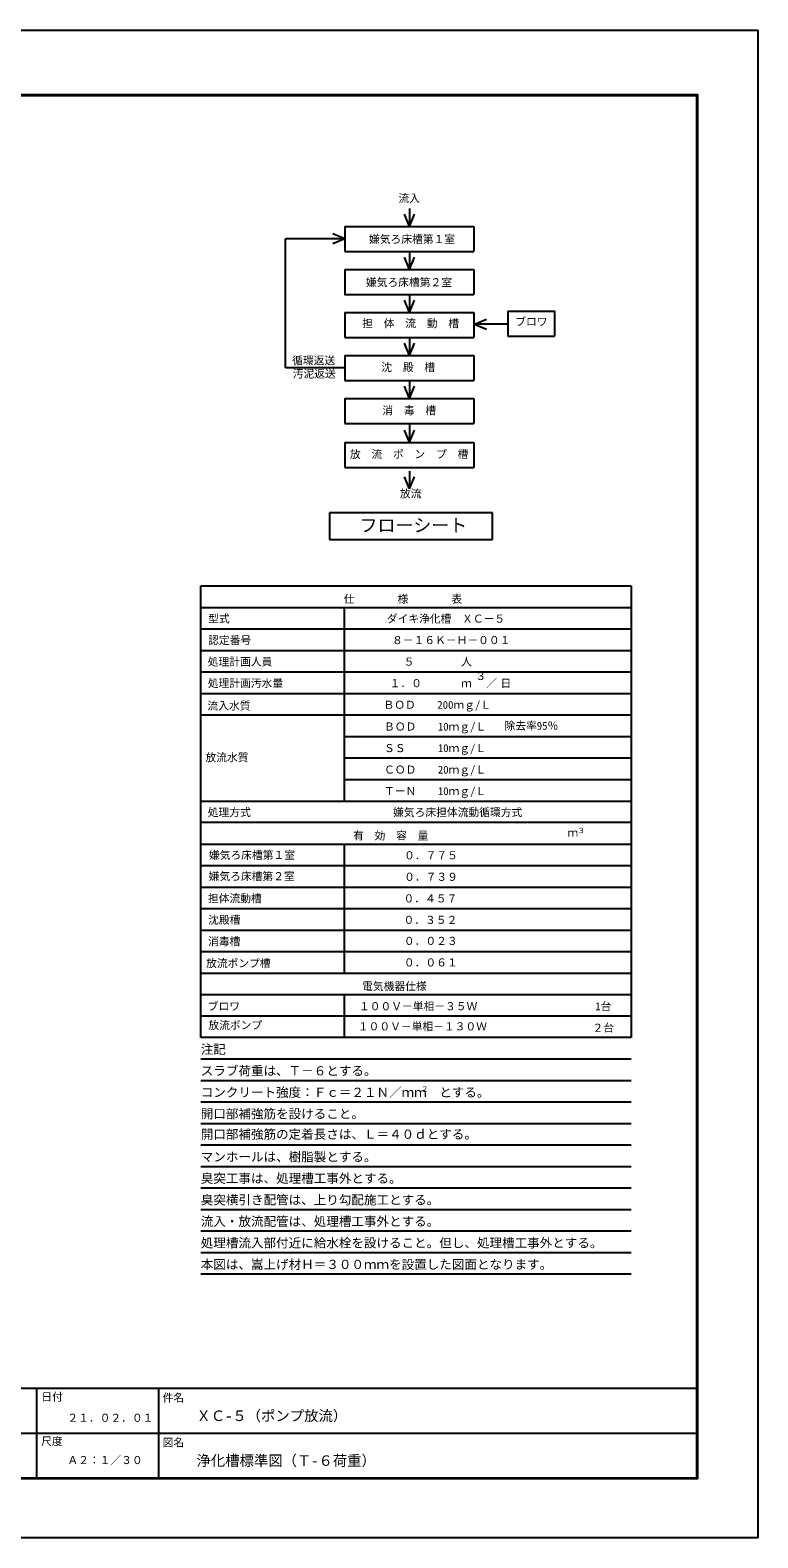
# Model space of a CAD drawing. Units: millimetres, scale not verified. Extents: x -8910 to 8910, y -6308 to 6308.
# Drawn here: x 2824 to 8910, y -6308 to 6308 of the extents above; entities that cross this region are included whole.
import ezdxf
from ezdxf.enums import TextEntityAlignment as Align

# ---------------------------------------------------------------- set-up
doc = ezdxf.new("R2010")
doc.units = ezdxf.units.MM
doc.header["$LTSCALE"] = 30
for name, color, linetype, lineweight in [('0-0_水管', 4, 'Continuous', 25), ('0-B_文字', 7, 'Continuous', 25), ('0-C_図面枠', 7, 'Continuous', 25), ('0-D_Axis_waku', 7, 'Continuous', 25)]:
    doc.layers.add(name, color=color, linetype=linetype, lineweight=lineweight)
doc.styles.add('ＭＳ ゴシック', font='')
doc.styles.get('ＭＳ ゴシック').set_extended_font_data('MS Gothic')

msp = doc.modelspace()

# ---------------------------------------------------------------- linework, layer by layer
at = {"layer": '0-0_水管', "color": 3}
for p, q in [((4250.54, 1657.71), (7850.54, 1657.71)), ((4250.54, -2122.3), (4250.54, 1657.71)), ((7850.54, 1657.71), (7850.54, -2122.3)), ((4250.54, 1477.71), (7850.54, 1477.71)), ((5450.54, 1477.71), (5450.54, -142.3)), ((4250.54, 1297.71), (7850.54, 1297.71)), ((4250.54, 1117.71), (7850.54, 1117.71)), ((4250.54, 937.71), (7850.54, 937.71)), ((4250.54, 757.71), (7850.54, 757.71)), ((4250.53, 577.71), (7850.54, 577.71)), ((5450.54, 397.71), (7850.54, 397.71)), ((5450.54, 217.71), (7850.54, 217.71)), ((5450.54, 37.7), (7850.54, 37.7)), ((4250.53, -142.3), (7850.54, -142.3)), ((7850.53, -322.3), (4250.53, -322.3)), ((4250.53, -502.3), (7850.53, -502.3)), ((5450.53, -502.3), (5450.53, -1582.3)), ((4250.53, -682.3), (7850.53, -682.3)), ((4250.53, -862.3), (7850.53, -862.3)), ((4250.53, -1042.3), (7850.53, -1042.3)), ((4250.53, -1222.3), (7850.53, -1222.3)), ((4250.53, -1402.3), (7850.53, -1402.3)), ((4250.53, -1582.3), (7850.53, -1582.3)), ((4250.53, -1762.3), (7850.53, -1762.3)), ((5450.53, -1762.3), (5450.53, -2122.3)), ((7850.53, -1942.3), (4250.53, -1942.3)), ((7850.53, -2122.3), (4250.53, -2122.3)), ((7850.53, -2302.3), (4250.53, -2302.3)), ((7850.53, -2482.3), (4250.53, -2482.3)), ((7850.53, -2662.3), (4250.53, -2662.3)), ((7850.53, -2842.3), (4250.53, -2842.3)), ((7850.53, -3022.31), (4250.53, -3022.31)), ((7850.53, -3022.31), (4250.53, -3022.31)), ((7850.53, -3202.31), (4250.53, -3202.31)), ((7850.53, -3382.31), (4250.53, -3382.31)), ((7850.53, -3562.31), (4250.53, -3562.31)), ((7850.53, -3742.31), (4250.53, -3742.31)), ((7850.53, -3922.31), (4250.53, -3922.31)), ((7850.53, -4102.31), (4250.53, -4102.31))]:
    msp.add_line(p, q, dxfattribs=at)
at = {"layer": '0-B_文字'}
for p, q in [((5995.69, 4815.68), (5995.69, 4665.68)), ((5995.69, 4665.68), (5954.48, 4767.48)), ((5995.69, 4665.68), (6036.9, 4767.48)), ((4959.19, 3481.16), (4959.19, 4561.13)), ((5455.69, 4561.13), (4959.19, 4561.13)), ((5455.69, 4561.13), (5353.9, 4602.34)), ((5455.69, 4561.13), (5353.9, 4519.92)), ((5455.69, 4665.68), (5455.69, 4456.58)), ((5455.69, 4665.68), (6535.69, 4665.68)), ((6535.69, 4665.68), (6535.69, 4456.96)), ((5455.69, 4455.69), (6535.69, 4455.69)), ((5995.69, 4455.69), (5995.69, 4305.69)), ((5455.69, 4305.69), (6535.69, 4305.69)), ((5995.69, 4305.69), (5954.48, 4407.48)), ((5995.69, 4305.69), (6036.91, 4407.48)), ((6535.69, 4305.69), (6535.69, 4095.7)), ((5995.69, 3945.7), (5954.48, 4047.49)), ((5995.69, 4095.7), (5995.69, 3945.7)), ((5995.69, 3945.7), (6036.91, 4047.49)), ((5455.69, 3945.7), (5455.69, 3736.6)), ((5455.69, 3945.7), (6535.69, 3945.7)), ((6535.69, 3945.7), (6535.69, 3736.98)), ((6817.95, 3956.26), (6817.95, 3747.16)), ((6539.17, 3848.07), (6640.96, 3889.28)), ((6539.17, 3848.07), (6640.96, 3806.85)), ((6817.95, 3848.07), (6539.17, 3848.07)), ((5455.69, 3735.7), (6535.69, 3735.7)), ((5995.69, 3585.71), (5954.48, 3687.49)), ((5995.69, 3735.7), (5995.69, 3585.71)), ((5995.69, 3585.71), (6036.91, 3687.49)), ((6817.95, 3746.27), (7210.2, 3746.27)), ((5455.69, 3585.71), (5455.69, 3376.6)), ((5455.69, 3585.71), (6535.69, 3585.71)), ((6535.69, 3585.71), (6535.69, 3376.99)), ((5455.69, 3481.16), (4959.19, 3481.16)), ((5455.69, 3375.71), (6535.69, 3375.71)), ((5995.69, 3226.61), (5954.48, 3328.39)), ((5995.69, 3376.6), (5995.69, 3226.61)), ((5995.69, 3226.61), (6036.91, 3328.39)), ((5455.69, 3225.72), (5455.69, 3016.61)), ((5455.69, 3225.72), (6535.69, 3225.72)), ((6535.69, 3225.72), (6535.69, 3017)), ((5455.69, 3015.72), (6535.69, 3015.72)), ((5995.69, 2859.1), (5954.48, 2960.89)), ((5995.69, 3009.1), (5995.69, 2859.1)), ((5995.69, 2859.1), (6036.91, 2960.89)), ((5455.69, 2858.21), (5455.69, 2649.11)), ((5455.69, 2858.21), (6535.69, 2858.21)), ((6535.69, 2858.21), (6535.69, 2649.49)), ((5455.69, 2648.22), (6535.69, 2648.22)), ((5995.69, 2468.83), (5954.48, 2570.62)), ((5995.69, 2618.83), (5995.69, 2468.83)), ((5995.69, 2468.83), (6036.91, 2570.62)), ((5327.18, 2269.91), (5327.18, 2044.43)), ((6690.3, 2269.91), (5327.18, 2269.91)), ((6690.3, 2044.43), (6690.3, 2269.91)), ((5327.18, 2044.43), (6690.3, 2044.43))]:
    msp.add_line(p, q, dxfattribs=at)
for points in [[(5455.69, 4305.69), (5455.69, 4095.7), (6535.69, 4095.7)], [(6817.95, 3956.26), (7210.2, 3956.26), (7210.2, 3746.27)]]:
    msp.add_lwpolyline(points, dxfattribs=at)
at = {"layer": '0-C_図面枠'}
msp.add_lwpolyline([(-8910, -6307.5), (-8910, 6307.5), (8910, 6307.5), (8910, -6307.5)], close=True, dxfattribs=at)
at = {"layer": '0-D_Axis_waku'}
for p, q in [((-7778.4, 5769.9), (8408.4, 5769.9)), ((-7777.8, 5769.3), (8407.8, 5769.3)), ((-7777.2, 5768.7), (8407.2, 5768.7)), ((-7776.6, 5768.1), (8406.6, 5768.1)), ((-7776, 5767.5), (8406, 5767.5)), ((-7775.4, 5766.9), (8405.4, 5766.9)), ((-7774.8, 5766.3), (8404.8, 5766.3)), ((-7774.2, 5765.7), (8404.2, 5765.7)), ((-7773.6, 5765.1), (8403.6, 5765.1)), ((-7773, 5764.5), (8403, 5764.5)), ((-7772.4, 5763.9), (8402.4, 5763.9)), ((-7771.8, 5763.3), (8401.8, 5763.3)), ((-7771.2, 5762.7), (8401.2, 5762.7)), ((-7770.6, 5762.1), (8400.6, 5762.1)), ((-7770, 5761.5), (8400, 5761.5)), ((8400, -5806.5), (8400, 5761.5)), ((8400.6, -5807.1), (8400.6, 5762.1)), ((8401.2, -5807.7), (8401.2, 5762.7)), ((8401.8, -5808.3), (8401.8, 5763.3)), ((8402.4, -5808.9), (8402.4, 5763.9)), ((8403, -5809.5), (8403, 5764.5)), ((8403.6, -5810.1), (8403.6, 5765.1)), ((8404.2, -5810.7), (8404.2, 5765.7)), ((8404.8, -5811.3), (8404.8, 5766.3)), ((8405.4, -5811.9), (8405.4, 5766.9)), ((8406, -5812.5), (8406, 5767.5)), ((8406.6, -5813.1), (8406.6, 5768.1)), ((8407.2, -5813.7), (8407.2, 5768.7)), ((8407.8, -5814.3), (8407.8, 5769.3)), ((8408.4, -5814.9), (8408.4, 5769.9)), ((-7770, -5056.5), (8400, -5056.5)), ((2879.99, -5806.5), (2879.99, -5056.5)), ((3900, -5806.5), (3900, -5056.5)), ((239.99, -5431.5), (8399.99, -5431.5)), ((8408.4, -5814.9), (-7778.4, -5814.9)), ((8407.8, -5814.3), (-7777.8, -5814.3)), ((8407.2, -5813.7), (-7777.2, -5813.7)), ((8406.6, -5813.1), (-7776.6, -5813.1)), ((8406, -5812.5), (-7776, -5812.5)), ((8405.4, -5811.9), (-7775.4, -5811.9)), ((8404.8, -5811.3), (-7774.8, -5811.3)), ((8404.2, -5810.7), (-7774.2, -5810.7)), ((8403.6, -5810.1), (-7773.6, -5810.1)), ((8403, -5809.5), (-7773, -5809.5)), ((8402.4, -5808.9), (-7772.4, -5808.9)), ((8401.8, -5808.3), (-7771.8, -5808.3)), ((8401.2, -5807.7), (-7771.2, -5807.7)), ((8400.6, -5807.1), (-7770.6, -5807.1)), ((-7770, -5806.5), (8400, -5806.5))]:
    msp.add_line(p, q, dxfattribs=at)

# ---------------------------------------------------------------- texts
at = {"layer": '0-0_水管', "style": 'ＭＳ ゴシック'}
for s, height, p in [('仕\u3000\u3000\u3000\u3000様\u3000\u3000\u3000\u3000表', 65.98, (5446.93, 1495.11)), ('型式', 65.98, (4312.34, 1330.11)), ('ダイキ浄化槽\u3000ＸＣ－５', 65.98, (5806.34, 1330.11)), ('認定番号', 65.98, (4312.34, 1150.11)), ('８－１６Ｋ－Ｈ－００１', 65.98, (5850.68, 1150.66)), ('処理計画人員\u3000', 65.98, (4309.34, 970.11)), ('５', 65.98, (5947.94, 970.11)), ('人', 65.98, (6427.94, 970.11)), ('処理計画汚水量', 65.98, (4309.34, 790.11)), ('３', 65.98, (6547.94, 850.11)), ('／', 65.98, (6637.94, 790.11)), ('１．０', 65.98, (5830.72, 790.11)), ('ｍ', 65.98, (6427.94, 790.11)), ('日', 65.98, (6757.94, 790.11)), ('流入水質', 65.98, (4306.05, 602)), ('ＢＯＤ\u3000\u3000200ｍｇ/Ｌ', 65.98, (5779.15, 609.27)), ('ＢＯＤ\u3000\u300010ｍｇ/Ｌ', 65.98, (5783.49, 427.12)), ('除去率95％', 65.98, (6791.21, 434.05)), ('放流水質', 65.98, (4289.23, 169.6)), ('ＳＳ\u3000\u3000\u300010ｍｇ/Ｌ', 65.98, (5783.49, 247.12)), ('ＣＯＤ\u3000\u300020ｍｇ/Ｌ', 65.98, (5783.49, 67.11)), ('ＴーＮ\u3000\u300010ｍｇ/Ｌ', 65.98, (5783.49, -112.89)), ('処理方式\u3000\u3000\u3000', 65.98, (4309.33, -289.9)), ('嫌気ろ床担体流動循環方式', 65.98, (5859.17, -289.9)), ('３', 43.99, (7403.12, -424.7)), ('有\u3000効\u3000容\u3000量', 65.98, (5524.33, -484.9)), ('ｍ', 65.98, (7317.97, -460.13)), ('嫌気ろ床槽第１室', 65.98, (4318.92, -647.17)), ('０．７７５', 65.98, (5951.47, -649.9)), ('嫌気ろ床槽第２室', 65.98, (4316.67, -824.98)), ('０．７３９', 65.98, (5951.47, -829.9)), ('担体流動槽', 65.98, (4310.53, -1009.91)), ('０．４５７', 65.98, (5946.61, -1010.63)), ('沈殿槽', 65.98, (4311.73, -1189.9)), ('０．３５２', 65.98, (5946.61, -1190.63)), ('消毒槽', 65.98, (4311.73, -1369.9)), ('０．０２３', 65.98, (5949.37, -1366.57)), ('放流ポンプ槽', 65.98, (4294.83, -1553.27)), ('０．０６１', 65.98, (5949.37, -1546.57)), ('電気機器仕様', 65.98, (5599.93, -1744.9)), ('ブロワ', 65.98, (4308.73, -1912.9)), ('１００Ｖ－単相－３５Ｗ', 65.98, (5573.83, -1912.9)), ('1台', 65.98, (7549.63, -1912.9)), ('放流ポンプ', 65.98, (4314.15, -2071.12)), ('１００Ｖ－単相－１３０Ｗ', 65.98, (5564.22, -2081.3)), ('２台', 65.98, (7527.13, -2092.9)), ('注記', 76.98, (4250.53, -2281.11)), ('スラブ荷重は、Ｔ－６とする。', 76.98, (4250.53, -2461.11)), ('コンクリート強度：Ｆｃ＝２１Ｎ／ｍｍ\u3000とする。', 76.98, (4250.53, -2641.11)), ('２', 43.99, (6093.75, -2586.98)), ('開口部補強筋を設けること。', 76.98, (4250.53, -2821.11)), ('開口部補強筋の定着長さは、Ｌ＝４０ｄとする。', 76.98, (4250.53, -2991.9)), ('マンホールは、樹脂製とする。', 76.98, (4250.53, -3181.11)), ('臭突工事は、処理槽工事外とする。', 76.98, (4250.53, -3361.11)), ('臭突横引き配管は、上り勾配施工とする。', 76.98, (4250.53, -3541.12)), ('流入・放流配管は、処理槽工事外とする。', 76.98, (4250.53, -3721.12)), ('処理槽流入部付近に給水栓を設けること。但し、処理槽工事外とする。', 76.98, (4250.53, -3901.12)), ('本図は、嵩上げ材Ｈ＝３００ｍｍを設置した図面となります。', 76.98, (4250.53, -4081.12))]:
    msp.add_text(s, height=height, dxfattribs=at).set_placement(p, align=Align.BOTTOM_LEFT)
at = {"layer": '0-B_文字', "color": 4, "style": 'ＭＳ ゴシック'}
for s, height, p in [('流入', 65.98, (5903.95, 4848.11)), ('嫌気ろ床槽第１室', 65.98, (5657.92, 4506.04)), ('嫌気ろ床槽第２室', 65.98, (5631.98, 4144.71)), ('ブロワ', 65.98, (6880.85, 3815.43)), ('担\u3000体\u3000流\u3000動\u3000槽', 65.98, (5600.86, 3801.17)), ('循環返送', 65.98, (5014.87, 3490.78)), ('汚泥返送', 65.98, (5019.31, 3379.62)), ('沈\u3000殿\u3000槽', 65.98, (5760.37, 3434.09)), ('消\u3000毒\u3000槽', 65.98, (5769.26, 3072.75)), ('放\u3000流\u3000ポ\u3000ン\u3000プ\u3000槽', 65.98, (5498.04, 2706.97)), ('放流', 65.98, (5915.99, 2376.77)), ('フローシート', 110, (5578.53, 2076.66))]:
    msp.add_text(s, height=height, dxfattribs=at).set_placement(p, align=Align.BOTTOM_LEFT)
at = {"layer": '0-D_Axis_waku', "style": 'ＭＳ ゴシック'}
for s, height, p in [('日付', 65.98, (2916.79, -5180.44)), ('件名', 65.98, (3931.47, -5187.88)), ('２１．０２．０１', 65.98, (3134.99, -5356.5)), ('ＸＣ-５（ポンプ放流）', 87.98, (4214.99, -5356.5)), ('尺度', 65.98, (2915.31, -5552.35)), ('図名', 65.98, (3931.47, -5562.88)), ('Ａ２：１／３０', 65.98, (3134.99, -5710.05)), ('浄化槽標準図（Ｔ-６荷重）', 87.98, (4214.99, -5731.5))]:
    msp.add_text(s, height=height, dxfattribs=at).set_placement(p, align=Align.BOTTOM_LEFT)

doc.saveas('drawing.dxf')
